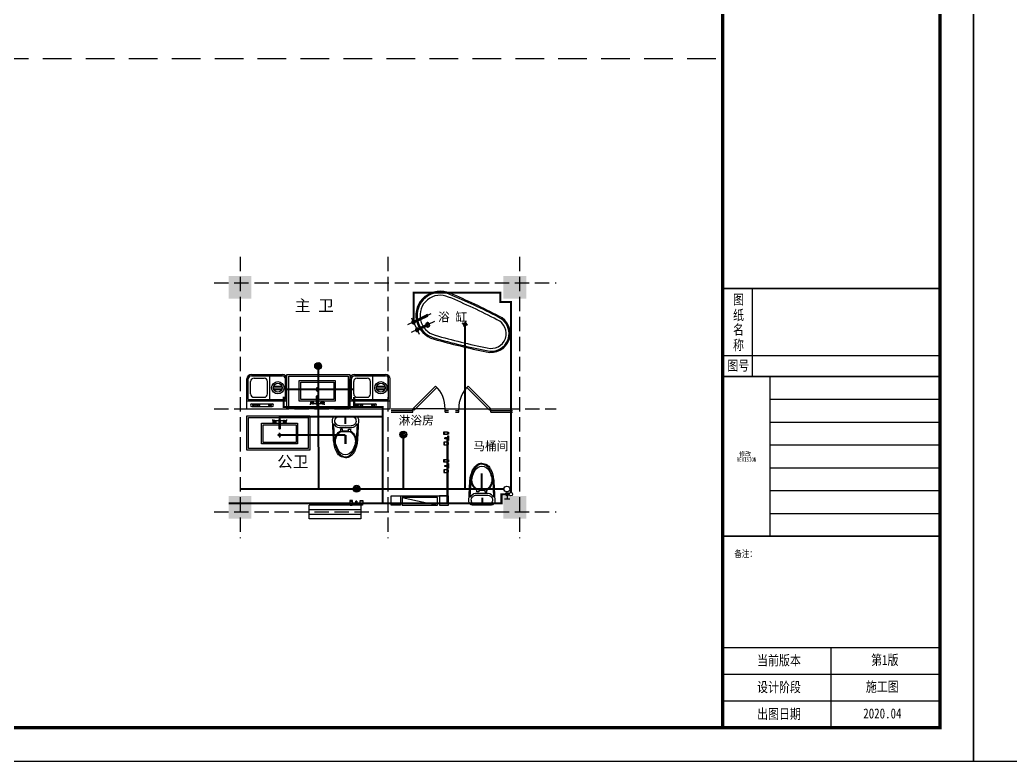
# Model space of a CAD drawing. Header units: millimetres. Extents: x -807114 to 146922, y -468455 to -61603.
# Drawn here: x 93672 to 110982, y -238672 to -225733 of the extents above; entities that cross this region are included whole.
import ezdxf
from ezdxf.enums import TextEntityAlignment as Align

# ---------------------------------------------------------------- set-up
doc = ezdxf.new("R2010")
doc.units = ezdxf.units.MM
doc.header["$LTSCALE"] = 1000
for name, pattern in [('CENTER-1', [10, 6.25, -1.25, 1.25, -1.25]), ('DASH', [0.35, 0.25, -0.1]), ('HIDDENX2', [0.75, 0.5, -0.25])]:
    doc.linetypes.add(name, pattern=pattern)
for name, color, linetype in [('DIM_给水', 3, 'Continuous'), ('EQUIP_管件', 7, 'Continuous'), ('EQUIP_阀门', 7, 'Continuous'), ('FF-FIXT', 31, 'Continuous'), ('FF-洁具', 31, 'Continuous'), ('KL截面', 30, 'Continuous'), ('PIPE-污水', 2, 'DASH'), ('PIPE-给水', 3, 'Continuous'), ('PUB_TEXT', 3, 'Continuous'), ('PUB_TITLE', 4, 'Continuous'), ('建-墙-砖', 9, 'Continuous'), ('建-窗', 4, 'Continuous'), ('建-轴', 1, 'Continuous')]:
    doc.layers.add(name, color=color, linetype=linetype)
doc.styles.add('D', font='simhei.ttf', dxfattribs={"width": 0.75, "height": 7})
doc.styles.add('ZDBOX', font='simsun.ttc', dxfattribs={"width": 0.7})
doc.styles.add('宋体', font='simsun.ttc', dxfattribs={"width": 0.8})

# ---------------------------------------------------------------- blocks, each defined once
blk = doc.blocks.new('A$C55D235CF')
at = {"color": 39, "linetype": 'CENTER-1', "ltscale": 5}
for p, q in [((210, 393), (-106, 710)), ((104, 287), (-212, 604)), ((31, 686), (-189, 466)), ((292, -231), (183, -231)), ((238, -285), (238, -177))]:
    blk.add_line(p, q, dxfattribs=at)
at = {"color": 33, "linetype": 'Continuous'}
for p, q in [((-161, 531), (-162, 523)), ((-162, 523), (-160, 513)), ((-158, 537), (-161, 531)), ((-155, 542), (-158, 537)), ((-153, 544), (-155, 542)), ((-145, 550), (-153, 544)), ((-136, 553), (-145, 550)), ((-127, 553), (-136, 553)), ((-114, 547), (-127, 553)), ((-116, 527), (16, 395)), ((-107, 540), (-114, 547)), ((-103, 532), (-107, 540)), ((-102, 522), (-103, 532)), ((-103, 514), (-102, 522)), ((-54, 640), (-56, 633)), ((-56, 633), (-56, 626)), ((-56, 626), (-54, 619)), ((-51, 645), (-54, 640)), ((-54, 619), (-51, 612)), ((-47, 650), (-51, 645)), ((-51, 612), (-47, 608)), ((-42, 654), (-47, 650)), ((-47, 608), (-41, 603)), ((-37, 657), (-42, 654)), ((-41, 603), (-33, 600)), ((-30, 659), (-37, 657)), ((-36, 619), (147, 436)), ((-33, 600), (-26, 599)), ((-22, 659), (-30, 659)), ((-26, 599), (-22, 599)), ((-11, 655), (-22, 659)), ((-22, 599), (-17, 600)), ((-16, 639), (167, 456)), ((-5, 650), (-11, 655)), ((-2, 647), (-5, 650)), ((3, 639), (-2, 647)), ((4, 629), (3, 639)), ((3, 620), (4, 629)), ((-160, 513), (-153, 502)), ((-153, 502), (-143, 495)), ((-143, 495), (-128, 493)), ((-135, 507), (-4, 375)), ((-128, 493), (-123, 494)), ((-10, 351), (-24, 365)), ((-24, 365), (-15, 357)), ((-15, 357), (-15, 354)), ((-15, 354), (-13, 351)), ((-13, 351), (-12, 349)), ((-12, 349), (-8, 346)), ((-12, 349), (-8, 346)), ((15, 344), (20, 347)), ((20, 347), (27, 351)), ((40, 401), (26, 415)), ((34, 406), (26, 415)), ((27, 351), (31, 356)), ((31, 356), (36, 360)), ((36, 406), (34, 406)), ((39, 405), (36, 406)), ((36, 360), (42, 367)), ((42, 403), (39, 405)), ((42, 403), (45, 399)), ((44, 401), (42, 403)), ((42, 367), (44, 370)), ((45, 399), (44, 401)), ((44, 370), (47, 376)), ((47, 397), (45, 399)), ((49, 393), (47, 397)), ((47, 376), (48, 381)), ((48, 381), (49, 389)), ((49, 389), (49, 393)), ((167, 456), (147, 436)), ((147, 436), (148, 437)), ((148, 437), (150, 435)), ((148, 437), (150, 435)), ((169, 454), (149, 434)), ((150, 435), (149, 434)), ((149, 434), (156, 427)), ((149, 434), (156, 427)), ((156, 427), (157, 427)), ((157, 427), (158, 426)), ((158, 426), (159, 427)), ((159, 427), (161, 427)), ((161, 427), (163, 428)), ((163, 428), (167, 431)), ((166, 455), (167, 456)), ((166, 455), (168, 453)), ((168, 453), (166, 455)), ((167, 431), (168, 432)), ((169, 454), (168, 453)), ((168, 432), (170, 434)), ((169, 454), (176, 447)), ((176, 447), (169, 454)), ((170, 434), (171, 436)), ((171, 436), (174, 439)), ((174, 439), (176, 442)), ((177, 446), (176, 447)), ((176, 442), (177, 445)), ((177, 445), (177, 446)), ((177, 446), (177, 446)), ((-8, 346), (-6, 344)), ((-6, 344), (-1, 342)), ((-1, 342), (5, 342)), ((5, 342), (8, 342)), ((8, 342), (15, 344))]:
    blk.add_line(p, q, dxfattribs=at)
at = {"flags": 128}
blk.add_lwpolyline([(567, -743, 0.021411), (661, 191, 1.08619), (-186, 191, 0.021411), (-92, -743, 0.930125), (567, -743)], format="xyb", dxfattribs=at)
at = {"color": 32, "flags": 128}
for points in [[(641, 191, 1.089171), (-166, 191)], [(-166, 192, 0.021415), (-72, -741)], [(547, -741, 0.021415), (641, 192)], [(-72, -740, 0.935819), (547, -740)]]:
    blk.add_lwpolyline(points, format="xyb", dxfattribs=at)
at = {"color": 35, "flags": 128}
for points in [[(591, 195, 1.089171), (-116, 195, 1.089171)], [(-116, 195, 0.021415), (-22, -733, 0.021415)], [(497, -733, 0.021415), (591, 195, 0.021415)], [(-22, -736, 0.935819), (497, -736, 0.935819)]]:
    blk.add_lwpolyline(points, format="xyb", dxfattribs=at)
at = {"color": 35, "linetype": 'Continuous'}
for radius in [29.2, 23.2]:
    blk.add_circle((238, -231), radius, dxfattribs=at)
at = {"color": 39, "ltscale": 30}
for centre, radius, start, end in [((-132, 523), 19.1, 10.5537, 259.4463), ((-127, 518), 16.1, 15.1781, 254.8219), ((-104, 538), 14.8, 186.4821, 227.945), ((-147, 495), 14.8, 42.055, 83.5179)]:
    blk.add_arc(centre, radius, start, end, dxfattribs=at)
at = {"color": 33, "linetype": 'Continuous'}
for centre, radius, start, end in [((-126, 517), 14, 45, 225), ((-26, 629), 14, 45, 225), ((-8, 399), 23.7, 278.7868, 351.2132)]:
    blk.add_arc(centre, radius, start, end, dxfattribs=at)
for centre, start_param, end_param in [((1, 390), 1.982313, 7.442465), ((15, 376), 3.141593, 6.283185)]:
    blk.add_ellipse(centre, major_axis=(24.7, 24.7), ratio=0.528596, start_param=start_param, end_param=end_param, dxfattribs=at)
at = {"color": 33, "linetype": 'Continuous', "extrusion": (0, 0, -1)}
blk.add_ellipse((15, 376), major_axis=(26.7, 26.7), ratio=0.563059, start_param=-0.384776, end_param=3.526331, dxfattribs=at)
blk = doc.blocks.new('马桶A')
at = {"color": 35, "linetype": 'ByBlock'}
blk.add_line((53, 109), (-53, 109), dxfattribs=at)
at = {"color": 0, "linetype": 'Continuous'}
blk.add_lwpolyline([(227, 298, 0.431726), (163, 365), (-163, 365, 0.431435), (-227, 298), (-211, -47, 0.05293), (-197, -139, 0.015625), (-170, -228, 0.092508), (-137, -287, 0.041886), (-90, -335, 0.199313), (0, -365, 0.124065), (90, -335, 0.122705), (141, -281, 0.00916), (169, -230, 0.093585), (196, -140, -0.024039), (211, -47)], format="xyb", close=True, dxfattribs=at)
at = {"color": 35}
for points in [[(-101, 194), (0, 190), (101, 194, 0.31346), (183, 257, 0.214355), (170, 326, 0.233297), (103, 365), (-107, 365, 0.214741), (-170, 326, 0.214469), (-182, 253, 0.149897), (-150, 211, 0.149897), (-101, 194)], [(-204, 229), (-189, -72, 0.039846), (-181, -133, 0.096207), (-126, -263, 0.060028), (-69, -329, 0.204422), (0, -353, 0.133941), (69, -329, 0.129163), (125, -263, -0.000598), (157, -200, 0.056687), (181, -133, 0.051135), (189, -72), (204, 229, -0.272391), (111, 165), (-111, 165, -0.270676), (-204, 229)], [(107, 73, 0.09365), (83, 89, 0.098915), (54, 95), (-55, 95, 0.096282), (-83, 89, 0.096282), (-108, 73, 0.05557), (-140, 34, 0.05557), (-163, -11, 0.092989), (-174, -76, 0.063501), (-167, -129, 0.057856), (-124, -235, 0.268831), (0, -311, 0.294074), (124, -235, 0.034416), (167, -129, 0.087024), (174, -76, 0.134611), (140, 34, 0.061058), (107, 73)]]:
    blk.add_lwpolyline(points, format="xyb", close=True, dxfattribs=at)
at = {"color": 35, "linetype": 'ByBlock'}
for points in [[(-53, 95), (-53, 136), (-87, 136), (-87, 88)], [(53, 95), (53, 136), (86, 136), (86, 88)]]:
    blk.add_lwpolyline(points, dxfattribs=at)
for centre, start, end in [((52, -92), 124.5259, 171.7782), ((-52, -92), 8.2064, 55.4741)]:
    blk.add_arc(centre, 244, start, end, dxfattribs=at)
blk = doc.blocks.new('做成ACAD TuKuai0197')
at = {"linetype": 'Continuous'}
for p, q in [((0, -40), (0, 40)), ((0, 40), (12, 40)), ((12, 40), (12, -40)), ((12, 8), (66, 8)), ((12, -8), (12, 8)), ((66, -8), (66, 8)), ((66, 8), (66, -8)), ((69, 113), (69, 66)), ((12, -40), (0, -40)), ((66, -8), (12, -8)), ((69, -113), (69, -66))]:
    blk.add_line(p, q, dxfattribs=at)
for points in [[(16, 108), (0, 108), (0, 72), (16, 72)], [(80, 66), (80, 113), (16, 113), (16, 66)], [(16, -108), (0, -108), (0, -72), (16, -72)], [(80, -66), (80, -113), (16, -113), (16, -66)]]:
    blk.add_lwpolyline(points, close=True, dxfattribs=at)
blk = doc.blocks.new('A$C1C081837')
at = {"color": 35}
for p, q in [((-280, 10), (-320, 10)), ((-275, 15), (-275, 52)), ((-275, 5), (-275, -32)), ((-270, 10), (-230, 10)), ((-132, 20), (-152, 20)), ((-132, 22), (-146, 22)), ((-132, -3), (-132, 22)), ((-131, 21), (-132, 21)), ((0, 22), (-131, 22)), ((-131, -3), (-131, 22)), ((0, 20), (-131, 20)), ((0, 0), (-131, 0)), ((-27, 115), (-27, 142)), ((-27, 142), (-17, 142)), ((-27, 115), (-27, 78)), ((-17, 78), (-27, 78)), ((-17, 115), (-17, 142)), ((-17, 115), (1, 115)), ((-17, 105), (1, 105)), ((-17, 105), (-17, 78)), ((0, 35), (0, -15)), ((0, 35), (5, 35)), ((5, 35), (5, -15)), ((-132, 0), (-152, 0)), ((-132, -3), (-146, -3)), ((-131, -2), (-132, -2)), ((0, -3), (-131, -3)), ((-27, -95), (-27, -58)), ((-17, -58), (-27, -58)), ((-27, -95), (-27, -122)), ((-27, -122), (-17, -122)), ((-17, -85), (-17, -58)), ((-17, -85), (1, -85)), ((-17, -95), (1, -95)), ((-17, -95), (-17, -122)), ((0, -15), (5, -15))]:
    blk.add_line(p, q, dxfattribs=at)
blk.add_lwpolyline([(-47, 22), (-47, 360), (-447, 360), (-447, -340), (-47, -340), (-47, -3)])
for points in [[(-77, 22), (-77, 330), (-417, 330), (-417, -310), (-77, -310), (-77, -3)], [(5, 105), (5, 135), (1, 135), (1, 115)], [(5, 105), (5, 105), (5, 85), (1, 85), (1, 115)], [(24, -130), (5, -130), (5, 150), (24, 150)], [(5, -85), (5, -85), (5, -65), (1, -65), (1, -95)], [(5, -85), (5, -115), (1, -115), (1, -95)]]:
    blk.add_lwpolyline(points, dxfattribs=at)
at = {"color": 35, "const_width": 0.84}
blk.add_lwpolyline([(-275, 10, 1), (-274, 10, 1)], format="xyb", close=True, dxfattribs=at)
at = {"color": 35}
blk.add_circle((-275, 10), 25.2, dxfattribs=at)
blk.add_arc((-146, 10), 12.5, 90.0022, 270.0022, dxfattribs=at)
blk = doc.blocks.new('$VALVE$00000497')
for p, q in [((78, 138), (-78, 138)), ((0, 50), (0, 138))]:
    blk.add_line(p, q)
at = {"const_width": 49.6}
blk.add_lwpolyline([(25, 0, 1), (-25, 0, 1)], format="xyb", close=True, dxfattribs=at)
blk.add_circle((0, 0), 50)
blk = doc.blocks.new('WINDOW2DLIB$DYNSTYLE$00000005')
at = {"color": 0}
for points in [[(-0.5, 0.5), (-0.5, -0.5)], [(-0.5, 0.5), (0.5, 0.5)], [(0.5, -0.5), (0.5, 0.5)], [(0.5, 0.167), (-0.5, 0.167)], [(0.5, -0.167), (-0.5, -0.167)], [(-0.5, -0.5), (0.5, -0.5)]]:
    blk.add_lwpolyline(points, dxfattribs=at)
blk = doc.blocks.new('做成ACAD TuKuai0352')
at = {"linetype": 'Continuous'}
for p, q in [((709, 728), (189, 728)), ((709, 28), (709, 728)), ((109, 108), (109, 648)), ((709, 28), (189, 28))]:
    blk.add_line(p, q, dxfattribs=at)
at = {"color": 35}
for p, q in [((549, 703), (189, 703)), ((549, 53), (549, 703)), ((569, 28), (569, 728)), ((134, 108), (134, 648)), ((569, 428), (109, 428)), ((549, 53), (189, 53))]:
    blk.add_line(p, q, dxfattribs=at)
at = {"color": 39}
for p, q in [((312, 497), (312, 639)), ((342, 490), (342, 645)), ((372, 497), (372, 639)), ((449, 388), (234, 388)), ((625, 115), (625, 470)), ((670, 433), (625, 433)), ((670, 115), (670, 470)), ((174, 153), (174, 328)), ((509, 153), (509, 328)), ((670, 226), (625, 226)), ((449, 93), (234, 93)), ((667, 152), (625, 152))]:
    blk.add_line(p, q, dxfattribs=at)
for centre, radius in [((342, 568), 108), ((342, 568), 77.5), ((647, 433), 22.2), ((647, 226), 22.2), ((646, 152), 21)]:
    blk.add_circle(centre, radius, dxfattribs=at)
at = {"linetype": 'Continuous'}
for centre, start, end in [((189, 648), 90, 180), ((189, 108), 180, 270)]:
    blk.add_arc(centre, 80, start, end, dxfattribs=at)
at = {"color": 35}
for centre, start, end in [((189, 648), 90, 180), ((189, 108), 180, 270)]:
    blk.add_arc(centre, 55, start, end, dxfattribs=at)
at = {"color": 39}
for centre, radius, start, end in [((234, 328), 60, 90, 180), ((449, 328), 60, 0, 90), ((647, 470), 22.2, 0, 180), ((234, 153), 60, 180, 270), ((449, 153), 60, 270, 0), ((647, 115), 22.2, 180, 0)]:
    blk.add_arc(centre, radius, start, end, dxfattribs=at)

msp = doc.modelspace()

# ---------------------------------------------------------------- hatches: boundary and pattern name
h = msp.add_hatch(color=251)
h.dxf.hatch_style = 1
h.paths.add_polyline_path([(97316.7, -230601.9), (97716.7, -230601.9), (97716.7, -230201.9), (97316.7, -230201.9)])
h = msp.add_hatch(color=251)
h.dxf.hatch_style = 1
h.paths.add_polyline_path([(102116.7, -230601.9), (102516.7, -230601.9), (102516.7, -230201.9), (102116.7, -230201.9)])
h = msp.add_hatch(color=251)
h.dxf.hatch_style = 1
h.paths.add_polyline_path([(97316.7, -234041.9), (97316.7, -234441.9), (97716.7, -234441.9), (97716.7, -234041.9)])
h = msp.add_hatch(color=251)
h.dxf.hatch_style = 1
h.paths.add_polyline_path([(102116.7, -234041.9), (102516.7, -234041.9), (102516.7, -234441.9), (102116.7, -234441.9)])

# ---------------------------------------------------------------- linework, layer by layer
at = {"color": 252, "linetype": 'HIDDENX2'}
msp.add_line((93324.9, -226407.9), (105942.1, -226407.9), dxfattribs=at)
for p, q in [((106467.7, -231956.1), (106467.7, -230423)), ((105942.1, -231591.1), (109738.2, -231591.1)), ((100316.7, -234041.9), (101156.7, -234041.9))]:
    msp.add_line(p, q)
at = {"color": 251}
for p, q in [((101096.8, -232521.9), (100536.8, -232521.9)), ((101336.6, -232521.9), (101896.6, -232521.9))]:
    msp.add_line(p, q, dxfattribs=at)
at = {"const_width": 29.2}
for points in [[(105942.1, -230423), (109738.2, -230423)], [(105942.1, -231956.1), (109738.2, -231956.1)], [(105942.1, -234746.5), (109738.2, -234746.5)]]:
    msp.add_lwpolyline(points, dxfattribs=at)
at = {"layer": 'DIM_给水', "const_width": 36}
msp.add_lwpolyline([(98865.5, -232312.2), (98865.5, -232491.9)], dxfattribs=at)
at = {"layer": 'EQUIP_管件'}
for centre, radius in [((102176.7, -233921.6, 0), 50), ((102246.7, -234011.9), 30)]:
    msp.add_circle(centre, radius, dxfattribs=at)
at = {"layer": 'FF-FIXT', "ltscale": 3}
for p, q in [((100536.8, -232581.9), (100536.8, -232521.9)), ((101096.8, -232581.9), (101096.8, -232521.9)), ((101336.6, -232581.9), (101336.6, -232521.9)), ((101896.6, -232581.9), (101896.6, -232521.9))]:
    msp.add_line(p, q, dxfattribs=at)
at = {"layer": 'FF-FIXT', "color": 251, "ltscale": 3}
msp.add_line((100346.7, -234071.9), (100967.2, -234201.9), dxfattribs=at)
at = {"layer": 'FF-FIXT', "ltscale": 3}
for points in [[(99436.7, -232521.9), (98336.7, -232521.9), (98336.7, -231921.4), (99436.7, -231921.4)], [(97636.7, -232641.9), (98736.7, -232641.9), (98736.7, -233242.3), (97636.7, -233242.3)]]:
    msp.add_lwpolyline(points, close=True, dxfattribs=at)
at = {"layer": 'FF-FIXT', "color": 251, "ltscale": 3}
for points in [[(99406.7, -232491.9), (98366.7, -232491.9), (98366.7, -231951.4), (99406.7, -231951.4)], [(97666.7, -232671.9), (98706.7, -232671.9), (98706.7, -233212.3), (97666.7, -233212.3)], [(100967.2, -234071.9), (100346.7, -234071.9), (100346.7, -234201.9), (100967.2, -234201.9)]]:
    msp.add_lwpolyline(points, close=True, dxfattribs=at)
at = {"layer": 'FF-FIXT', "ltscale": 3}
for points in [[(100156.7, -232521.9), (100536.8, -232521.9)], [(100156.7, -232551.9), (100536.8, -232551.9)], [(100156.7, -232581.9), (100536.8, -232581.9)], [(101096.8, -232521.9), (102276.7, -232521.9)], [(101096.8, -232551.9), (101156.7, -232551.9)], [(101096.8, -232581.9), (101156.7, -232581.9)], [(101276.7, -232551.9), (101336.6, -232551.9)], [(101276.7, -232581.9), (101336.6, -232581.9)], [(101896.6, -232551.9), (102276.7, -232551.9)], [(101896.6, -232581.9), (102276.7, -232581.9)]]:
    msp.add_lwpolyline(points, dxfattribs=at)
at = {"layer": 'PIPE-污水', "const_width": 36}
for points in [[(101444.5, -231069), (101444.5, -233921.6)], [(98884.7, -232978.9), (98884.7, -231831)], [(98300.3, -232184), (99488.9, -232184)], [(98230.5, -232979.8), (99358.2, -232978.3), (99358.2, -232978.3)], [(98885, -233186.4), (98884.7, -232978.9)], [(99358.2, -232978.3), (99358.2, -233135.2)], [(100368, -233030.6), (100368, -233921.6)], [(98891.4, -233186), (98891.4, -233921.6)], [(101736.3, -233650.9), (101736.3, -233921.6)]]:
    msp.add_lwpolyline(points, dxfattribs=at)
at = {"layer": 'PIPE-污水', "const_width": 36, "elevation": 0}
for points in [[(99492.7, -233921.6), (97516.7, -233921.6)], [(102126.7, -233921.6), (99612.3, -233921.6)]]:
    msp.add_lwpolyline(points, dxfattribs=at)
at = {"layer": 'PIPE-给水'}
for points, const_width in [([(102246.7, -233981.9), (102246.7, -230655.5), (102061.7, -230655.5), (102061.7, -230496.9), (100548.1, -230496.9), (100548.1, -231007.2), (100792.3, -230885)], 36), ([(100006.7, -234172.4), (100006.7, -232491.9), (98278.4, -232491.9), (98278.4, -232307.8)], 36), ([(99510, -232313.1), (99510, -232491.9)], 36), ([(100002.6, -232659), (98207.1, -232659), (98207.1, -232852.9)], 36), ([(99357, -232659), (99357, -232784.4)], 36), ([(101139.4, -234178.4), (101139.4, -233031.5), (101092.5, -233031.5)], 36), ([(101144.7, -233519.6), (101094.4, -233519.6)], 36), ([(102151.2, -234013.8), (102082.4, -234013.8), (102082.4, -234172.4), (99544, -234172.4), (99544, -234137.1)], 36), ([(102211, -234012.5), (102216.7, -234011.9)], 30), ([(99544, -234172.4), (97316.7, -234172.4)], 36), ([(101746.9, -234074.3), (101746.9, -234172.4)], 36)]:
    msp.add_lwpolyline(points, dxfattribs=dict(at, const_width=const_width))
at = {"layer": 'PUB_TITLE'}
for p, q in [((105942.1, -236686.6), (109738.2, -236686.6)), ((107840.2, -238088.2), (107840.2, -236686.6)), ((105942.1, -237153.8), (109738.2, -237153.8)), ((105942.1, -237621), (109738.2, -237621))]:
    msp.add_line(p, q, dxfattribs=at)
for points in [[(110322.2, -238672.2), (146922.1, -238672.2), (146922.1, -212793.5), (110322.2, -212793.5)], [(75631.8, -238672.2), (110322.2, -238672.2), (110322.2, -214143.6), (75631.8, -214143.6)], [(76911.6, -238088.2), (109738.2, -238088.2), (109738.2, -214727.6), (76911.6, -214727.6)]]:
    msp.add_lwpolyline(points, close=True, dxfattribs=at)
at = {"layer": 'PUB_TITLE', "const_width": 58.4}
msp.add_lwpolyline([(76911.6, -238088.2), (109738.2, -238088.2), (109738.2, -214727.6), (76911.6, -214727.6)], close=True, dxfattribs=at)
msp.add_lwpolyline([(105942.1, -238088.2), (105942.1, -214727.6)], dxfattribs=at)
at = {"layer": 'PUB_TITLE'}
msp.add_lwpolyline([(105942.1, -234746.5), (109738.2, -234746.5)], dxfattribs=at)
for points in [[(106768.1, -231956.1), (106768.1, -231956.1), (106768.1, -234729), (106768.1, -234729)], [(106768.1, -232354.7), (106768.1, -232354.7), (108980.3, -232354.7), (109738.2, -232354.7)], [(106768.1, -232753.3), (106768.1, -232753.3), (108980.3, -232753.3), (109738.2, -232753.3)], [(106768.1, -233151.9), (106768.1, -233151.9), (108980.3, -233151.9), (109738.2, -233151.9)], [(106768.1, -233550.6), (106768.1, -233550.6), (108980.3, -233550.6), (109738.2, -233550.6)], [(106768.1, -233949.2), (106768.1, -233949.2), (108980.3, -233949.2), (109738.2, -233949.2)], [(106768.1, -234347.8), (106768.1, -234347.8), (108980.3, -234347.8), (109738.2, -234347.8)]]:
    msp.add_open_spline(points, degree=3, dxfattribs=at)
at = {"layer": '建-墙-砖'}
for points in [[(100157.2, -234041.9), (100316.7, -234041.9), (100316.7, -234201.9), (100157.2, -234201.9)], [(101156.7, -234041.9), (100997.2, -234041.9), (100997.2, -234201.9), (101156.7, -234201.9)]]:
    msp.add_lwpolyline(points, close=True, dxfattribs=at)
at = {"layer": '建-窗', "color": 4}
for p, q in [((98924.4, -231734.1), (98820.9, -231771.7)), ((98934.1, -231747.9), (98822.2, -231788.5)), ((98906.8, -231721.2), (98826.1, -231750.5)), ((98940.1, -231766.6), (98829.7, -231806.8)), ((98940.3, -231782.5), (98839.7, -231819.1)), ((98932.2, -231801), (98854.5, -231829.3)), ((100411.6, -232929.4), (100308.1, -232967)), ((100421.3, -232943.1), (100309.4, -232983.7)), ((100394, -232916.5), (100313.3, -232945.8)), ((100427.4, -232961.9), (100316.9, -233002)), ((100427.5, -232977.8), (100326.9, -233014.3)), ((100419.4, -232996.3), (100341.7, -233024.5)), ((99596.1, -233875.6), (99492.6, -233913.2)), ((99605.9, -233889.3), (99494, -233930)), ((99578.5, -233862.7), (99497.9, -233892)), ((99611.9, -233908.1), (99501.4, -233948.2)), ((99612.1, -233924), (99511.5, -233960.6)), ((99604, -233942.5), (99526.3, -233970.7))]:
    msp.add_line(p, q, dxfattribs=at)
at = {"layer": '建-窗'}
for points in [[(100536.8, -232521.9), (100932.5, -232126.2), (100953.7, -232147.4), (100558, -232543.1)], [(101896.6, -232521.9), (101501, -232126.2), (101479.8, -232147.4), (101875.4, -232543.1)]]:
    msp.add_lwpolyline(points, close=True, dxfattribs=at)
at = {"layer": '建-窗', "color": 4}
for centre in [(98880.8, -231775.3), (100368, -232970.6), (99552.5, -233916.8)]:
    msp.add_circle(centre, 60, dxfattribs=at)
at = {"layer": '建-窗'}
for centre, start, end in [((100571.9, -232508), 358.48663, 46.63693), ((101861.5, -232508), 133.36307, 181.51337)]:
    msp.add_arc(centre, 525.1, start, end, dxfattribs=at)
at = {"layer": '建-轴', "linetype": 'DASH'}
for p, q in [((97516.7, -229866.8), (97516.7, -234779.8)), ((100096.7, -229866.8), (100096.7, -234779.8)), ((102396.7, -229866.8), (102396.7, -234779.8)), ((97067.5, -230321.9), (103034.9, -230321.9)), ((97067.5, -232521.9), (100536.8, -232521.9)), ((101096.8, -232521.9), (103034.9, -232521.9)), ((97067.5, -234321.9), (103034.9, -234321.9))]:
    msp.add_line(p, q, dxfattribs=at)

# ---------------------------------------------------------------- block references
at = {"layer": 'EQUIP_阀门', "xscale": 0.5999999999767169, "yscale": 0.5999999999767169, "zscale": 0.6, "rotation": 180}
msp.add_blockref('$VALVE$00000497', (102181, -234010.4), dxfattribs=at)
at = {"layer": 'FF-FIXT', "rotation": 70.61227026417029}
msp.add_blockref('A$C55D235CF', (101147.4, -231193.2), dxfattribs=at)
at = {"layer": 'FF-FIXT', "linetype": 'Continuous', "ltscale": 1000, "rotation": 270}
for p in [(97608.9, -231812.6), (99408.9, -231812.6)]:
    msp.add_blockref('做成ACAD TuKuai0352', p, dxfattribs=at)
at = {"layer": 'FF-FIXT', "ltscale": 3, "xscale": -0.9, "yscale": 0.9, "zscale": 0.9}
for p, rotation in [((98874.5, -232431.3), 89.9999999999999), ((98199, -232732.4), 270)]:
    msp.add_blockref('A$C1C081837', p, dxfattribs=dict(at, rotation=rotation))
at = {"layer": 'FF-FIXT', "ltscale": 3}
for p, rotation in [((101156.7, -233035.5), 180), ((101156.7, -233519.6), 180), ((99547.2, -234201.9), 90.00000000000004)]:
    msp.add_blockref('做成ACAD TuKuai0197', p, dxfattribs=dict(at, rotation=rotation))
at = {"layer": 'FF-洁具', "linetype": 'Continuous', "xscale": -1}
for p, rotation in [((99358.1, -233013), 359.9999999999999), ((101740.4, -233836.7), 180)]:
    msp.add_blockref('马桶A', p, dxfattribs=dict(at, rotation=rotation))
at = {"layer": '建-窗', "xscale": -900, "yscale": 240, "zscale": 900}
msp.add_blockref('WINDOW2DLIB$DYNSTYLE$00000005', (99176.8, -234321.9), dxfattribs=at)

# ---------------------------------------------------------------- texts
at = {"style": 'ZDBOX', "width": 0.8}
for s, height, p in [('图', 175.2, (106220.7, -230618.4)), ('纸', 175.2, (106220.7, -230882.7)), ('名', 175.2, (106220.7, -231138)), ('称', 175.2, (106220.7, -231406.6)), ('图号', 175.2, (106217.2, -231768)), ('备注：', 116.8, (106345.5, -235047.3))]:
    msp.add_text(s, height=height, dxfattribs=at).set_placement(p, align=Align.MIDDLE)
for s, p in [('第1版', (108536.6, -236992.3)), ('当前版本', (106545.1, -237000.3)), ('设计阶段', (106545.1, -237467.5)), ('施工图', (108445.1, -237459.5)), ('出图日期', (106545.1, -237934.7)), ('2020.04', (108399.4, -237926.7))]:
    msp.add_text(s, height=175.2, dxfattribs=at).set_placement(p)
at = {"layer": 'KL截面', "linetype": 'ByBlock', "style": 'D'}
for s, height, p in [('主 卫', 200, (98474.2, -230819.6)), ('浴 缸', 150, (100973.4, -230996.5)), ('淋浴房', 150, (100287.7, -232798.3)), ('马桶间', 150, (101589.6, -233246.9)), ('公卫', 200, (98167, -233546.4))]:
    msp.add_text(s, height=height, dxfattribs=at).set_placement(p)
at = {"layer": 'PUB_TEXT', "color": 8, "style": '宋体'}
msp.add_text('修改', height=74.25, dxfattribs=at).set_placement((106232.5, -233346.5))
at = {"layer": 'PUB_TEXT', "color": 8, "style": '宋体', "width": 0.7}
msp.add_text('REVISION', height=74.25, dxfattribs=at).set_placement((106192, -233468.3), align=Align.BOTTOM_LEFT)

doc.saveas('drawing.dxf')
